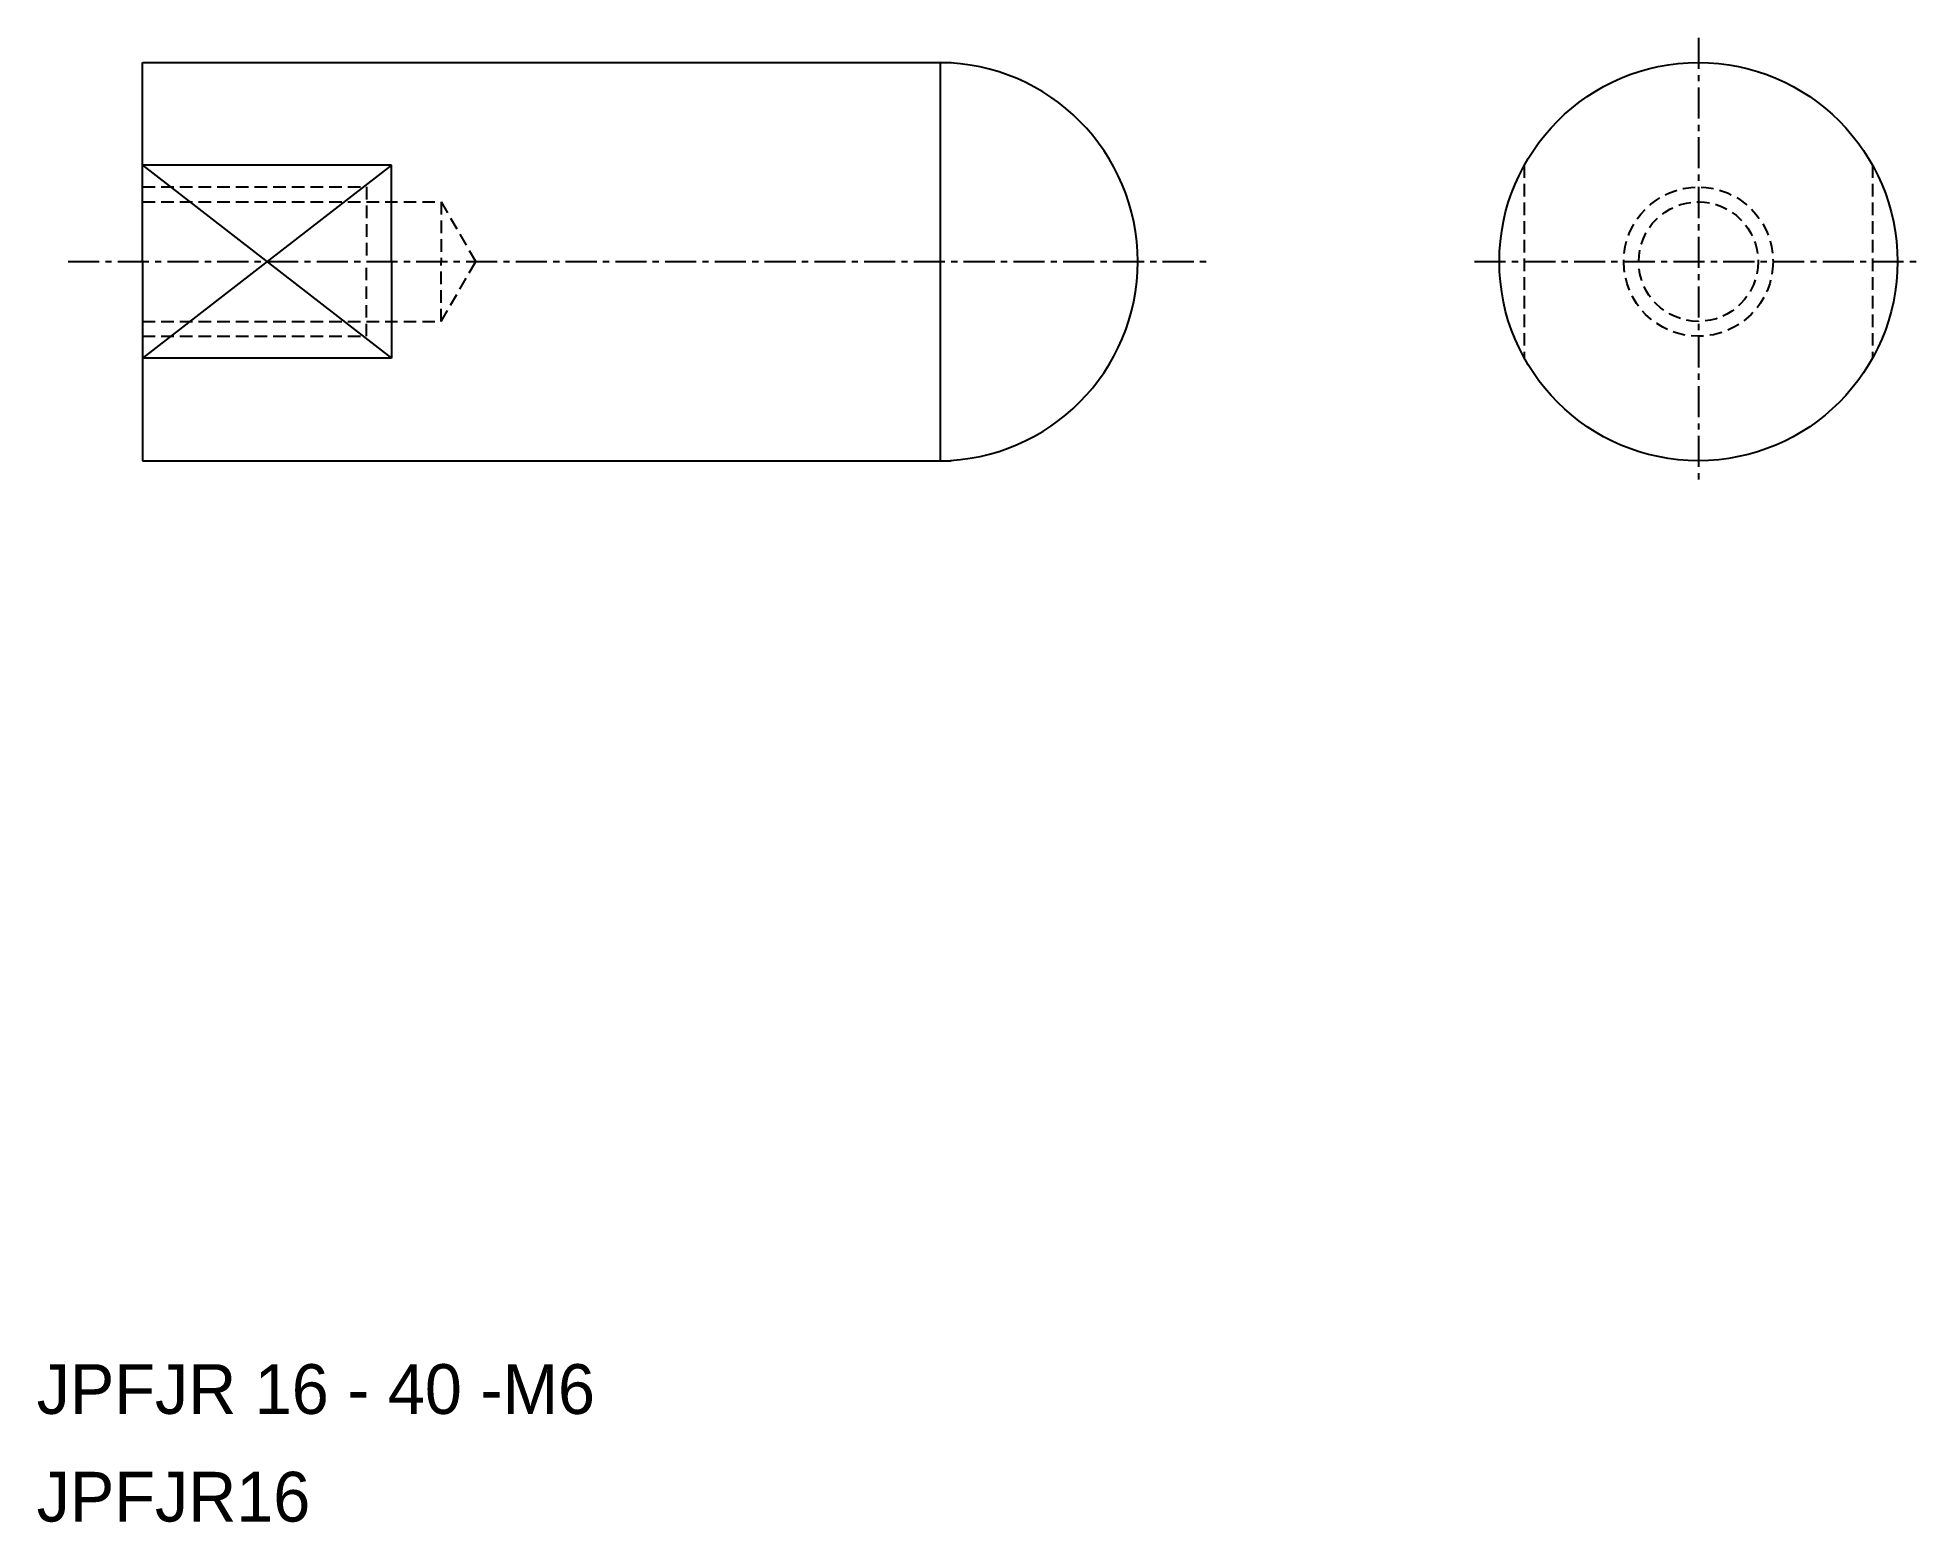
# Model space of a CAD drawing. Extents: x 485.9 to 561.6, y 155.7 to 215.3.
import ezdxf

# ---------------------------------------------------------------- set-up
doc = ezdxf.new("R2010")
doc.units = 0
doc.linetypes.add('CENTER', pattern=[2, 1.25, -0.25, 0.25, -0.25])
doc.linetypes.add('DASHED', pattern=[0.75, 0.5, -0.25])
doc.layers.get('0').update_dxf_attribs({"linetype": 'CONTINUOUS'})
doc.layers.add('CENTER', color=1, linetype='CENTER')

msp = doc.modelspace()

# ---------------------------------------------------------------- linework, layer by layer
for p, q in [((490.11, 214.339), (522.61, 214.339)), ((490.11, 206.339), (490.11, 214.339)), ((522.167, 214.339), (522.167, 198.339)), ((500.11, 206.339), (500.11, 210.212)), ((490.11, 206.339), (490.11, 198.339)), ((500.11, 206.339), (500.11, 202.466)), ((490.11, 198.339), (522.61, 198.339))]:
    msp.add_line(p, q)
at = {"color": 7, "linetype": 'CONTINUOUS'}
for p, q in [((490.11, 210.212), (500.11, 202.466)), ((500.11, 210.212), (490.11, 202.466)), ((500.11, 210.212), (490.11, 210.212)), ((500.11, 202.466), (490.11, 202.466))]:
    msp.add_line(p, q, dxfattribs=at)
at = {"color": 3, "linetype": 'DASHED'}
for p, q in [((545.645, 210.212), (545.645, 202.466)), ((559.645, 210.212), (559.645, 202.466)), ((490.11, 209.339), (499.11, 209.339)), ((499.11, 209.339), (499.11, 206.339)), ((490.11, 208.739), (502.11, 208.739)), ((502.11, 208.739), (503.496, 206.339)), ((502.11, 208.739), (502.11, 206.339)), ((499.11, 203.339), (499.11, 206.339)), ((502.11, 203.939), (502.11, 206.339)), ((502.11, 203.939), (503.496, 206.339)), ((490.11, 203.939), (502.11, 203.939)), ((490.11, 203.339), (499.11, 203.339))]:
    msp.add_line(p, q, dxfattribs=at)
msp.add_circle((552.645, 206.339), 8)
for radius in [3, 2.4]:
    msp.add_circle((552.645, 206.339), radius, dxfattribs=at)
at = {"color": 7, "linetype": 'CONTINUOUS'}
msp.add_arc((522.11, 206.339), 8, 270.40411, 89.59589, dxfattribs=at)
at = {"layer": 'CENTER', "color": 1, "linetype": 'CENTER'}
for p, q in [((552.645, 215.339), (552.645, 197.339)), ((487.11, 206.339), (533.11, 206.339)), ((543.645, 206.339), (561.645, 206.339))]:
    msp.add_line(p, q, dxfattribs=at)

# ---------------------------------------------------------------- texts
for s, p in [('JPFJR 16 - 40 -M6', (485.849, 160.029)), ('JPFJR16', (485.849, 155.702))]:
    msp.add_text(s, height=2).set_placement(p)

doc.saveas('drawing.dxf')
